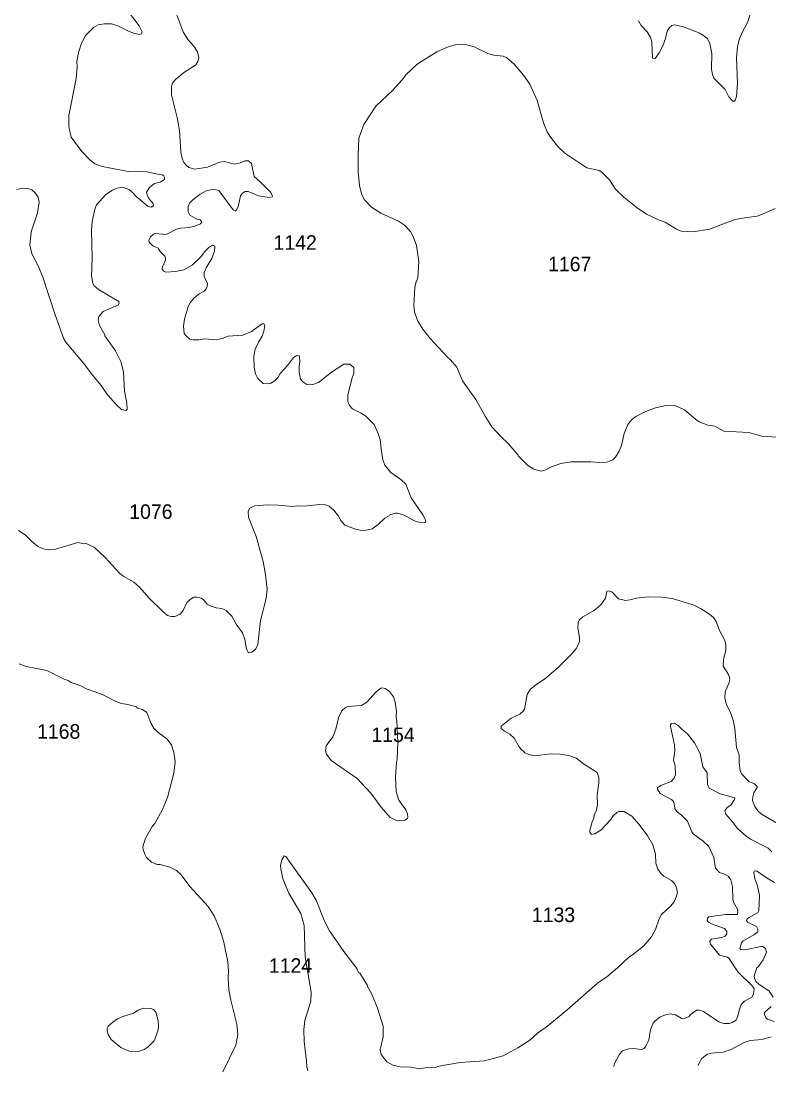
# Model space of a CAD drawing. Header units: kilometres. Extents: x 178.1 to 232.4, y 8228.7 to 8284.8.
# Drawn here: x 188.39 to 196.63, y 8228.91 to 8240.47 of the extents above; entities that cross this region are included whole.
import ezdxf

# ---------------------------------------------------------------- set-up
doc = ezdxf.new("R2010")
doc.units = ezdxf.units.KM
for name, color, linetype in [('1', 7, 'Continuous'), ('2', 7, 'Continuous'), ('21', 7, 'Continuous')]:
    doc.layers.add(name, color=color, linetype=linetype)
doc.styles.add('dgn002', font='dgn002.shx')

msp = doc.modelspace()

# ---------------------------------------------------------------- linework, layer by layer
at = {"layer": '1', "color": 5, "linetype": 'Continuous', "lineweight": 13, "flags": 128}
for points in [[(196.6666, 8229.7282), (196.6209, 8229.7965), (196.5094, 8229.8719), (196.4763, 8229.9008), (196.4596, 8229.9362), (196.4582, 8229.9646), (196.4877, 8230.0529), (196.504, 8230.0668), (196.5542, 8230.1392), (196.591, 8230.2228), (196.5815, 8230.265), (196.554, 8230.2867), (196.5293, 8230.2873), (196.357, 8230.2477), (196.3085, 8230.2513), (196.2989, 8230.2643), (196.3167, 8230.3249), (196.3315, 8230.343), (196.4546, 8230.4149), (196.496, 8230.4485), (196.4989, 8230.478), (196.481, 8230.506), (196.3851, 8230.5539), (196.3714, 8230.572), (196.3798, 8230.5888), (196.4061, 8230.6086), (196.4963, 8230.6547), (196.5087, 8230.6769), (196.5155, 8230.8476), (196.4931, 8230.9539), (196.4627, 8231.0296), (196.4533, 8231.0986), (196.4569, 8231.1132), (196.4837, 8231.1193), (196.6007, 8231.0382), (196.6817, 8230.9888)], [(196.677, 8229.4623), (196.6019, 8229.4882), (196.5895, 8229.4995), (196.5702, 8229.5374), (196.572, 8229.5596), (196.6456, 8229.6246)], [(195.8379, 8228.9781), (195.8828, 8229.0532), (195.9365, 8229.0969), (195.9851, 8229.1134), (196.1166, 8229.1236), (196.2029, 8229.1549), (196.3485, 8229.2307), (196.4129, 8229.2533), (196.546, 8229.262), (196.6434, 8229.2929)]]:
    msp.add_lwpolyline(points, dxfattribs=at)
at = {"layer": '2', "color": 3, "linetype": 'Continuous', "lineweight": 0, "flags": 128}
for points in [[(188.7692, 8237.2344), (188.863, 8236.9715), (188.8866, 8236.9331), (189.0999, 8236.6808), (189.1636, 8236.5877), (189.2739, 8236.4577), (189.3449, 8236.3555), (189.445, 8236.2387), (189.4983, 8236.1936), (189.5497, 8236.1835), (189.5613, 8236.1961), (189.558, 8236.2616), (189.5315, 8236.396), (189.5186, 8236.6072), (189.4924, 8236.7191), (189.4317, 8236.8377), (189.3164, 8237.002), (189.3158, 8237.0147), (189.2569, 8237.1182), (189.2421, 8237.1759), (189.2485, 8237.2161), (189.2975, 8237.2694), (189.4667, 8237.3434), (189.474, 8237.3667), (189.4687, 8237.3798), (189.2465, 8237.5119), (189.1955, 8237.5582), (189.1813, 8237.5814), (189.1682, 8237.6606), (189.1746, 8237.8571), (189.1663, 8238.1666), (189.1762, 8238.2597), (189.2042, 8238.3948), (189.2243, 8238.445), (189.3271, 8238.5577), (189.399, 8238.6047), (189.45, 8238.6263), (189.4999, 8238.6371), (189.5201, 8238.6357), (189.58, 8238.6123), (189.6162, 8238.5841), (189.659, 8238.5365), (189.7903, 8238.4253), (189.8277, 8238.4177), (189.8502, 8238.437), (189.8481, 8238.4598), (189.8001, 8238.514), (189.7787, 8238.5535), (189.7723, 8238.5829), (189.8057, 8238.6362), (189.8627, 8238.68), (189.9218, 8238.6951), (189.9707, 8238.7238), (189.9711, 8238.7468), (189.9619, 8238.7635), (189.9438, 8238.7743), (189.8932, 8238.7811), (189.777, 8238.8085), (189.5746, 8238.8109), (189.2846, 8238.8659), (189.204, 8238.8961), (189.1454, 8238.9429), (189.0613, 8239.0319), (188.943, 8239.1867), (188.9188, 8239.3065), (188.9179, 8239.4283), (188.9983, 8239.8334), (189.0099, 8239.963), (189.0084, 8240.0216), (189.0246, 8240.1198), (189.0567, 8240.2205), (189.1021, 8240.3073), (189.1911, 8240.3935), (189.2426, 8240.4223), (189.3069, 8240.4364), (189.389, 8240.4362), (189.4648, 8240.4098), (189.5822, 8240.3495), (189.6427, 8240.3275), (189.6989, 8240.3164), (189.719, 8240.3239), (189.7237, 8240.3456), (189.6913, 8240.4134), (189.5541, 8240.595)], [(190.0999, 8240.5518), (190.1754, 8240.3472), (190.2261, 8240.2625), (190.2937, 8240.1895), (190.3332, 8240.1278), (190.3497, 8240.0593), (190.3372, 8240.0197), (190.3123, 8239.9811), (190.1963, 8239.9073), (190.0953, 8239.8264), (190.0602, 8239.7829), (190.0471, 8239.7441), (190.0477, 8239.6546), (190.1109, 8239.4034), (190.1343, 8239.2621), (190.1523, 8239.0248), (190.1647, 8238.9552), (190.1819, 8238.9096), (190.2076, 8238.8785), (190.2373, 8238.855), (190.3037, 8238.8367), (190.4453, 8238.8579), (190.5776, 8238.9123)], [(196.4152, 8240.5556), (196.3875, 8240.4568), (196.3244, 8240.3403), (196.2925, 8240.2633), (196.2738, 8240.1829), (196.2639, 8240.0571), (196.272, 8239.7795), (196.2608, 8239.6346), (196.2515, 8239.6023), (196.2394, 8239.5848), (196.2225, 8239.5843), (196.1784, 8239.6333), (196.1396, 8239.7142), (196.0141, 8239.8358), (195.9973, 8239.8769), (195.9858, 8239.936), (195.9906, 8240.1072), (195.9682, 8240.2203), (195.9424, 8240.2722), (195.8595, 8240.3323), (195.6685, 8240.4048), (195.5808, 8240.4229), (195.5529, 8240.4166), (195.5254, 8240.3942), (195.5001, 8240.3542), (195.4804, 8240.2725), (195.4529, 8240.1942), (195.412, 8240.1151), (195.3678, 8240.0525), (195.339, 8240.0581), (195.3306, 8240.2366), (195.3174, 8240.2857), (195.2799, 8240.347), (195.2138, 8240.4167), (195.184, 8240.4667)], [(194.1408, 8239.3461), (194.0708, 8239.5918), (193.9899, 8239.7694), (193.9179, 8239.8708), (193.8158, 8239.9925), (193.7356, 8240.0594), (193.6958, 8240.0803), (193.5918, 8240.091), (193.526, 8240.1076), (193.3771, 8240.1802), (193.2819, 8240.2088), (193.2138, 8240.2109), (193.148, 8240.1994), (193.0828, 8240.1797), (192.9657, 8240.1279), (192.7513, 8239.9903), (192.6279, 8239.8767), (192.5834, 8239.8176), (192.4835, 8239.7062), (192.2955, 8239.5293), (192.1641, 8239.3276), (192.1079, 8239.1789), (192.1011, 8238.9896), (192.1029, 8238.8058), (192.1158, 8238.6568), (192.139, 8238.5666), (192.1675, 8238.5021), (192.247, 8238.4168), (192.3499, 8238.3512), (192.5461, 8238.2633), (192.6097, 8238.2192), (192.6762, 8238.1506), (192.7052, 8238.0958), (192.743, 8237.997), (192.7694, 8237.8154), (192.7565, 8237.645), (192.7465, 8237.608), (192.7395, 8237.602), (192.725, 8237.5355), (192.7135, 8237.336), (192.7217, 8237.2663), (192.7551, 8237.1729), (192.8135, 8237.0775), (192.8945, 8236.9733), (193.0844, 8236.767), (193.1183, 8236.7378), (193.1854, 8236.6593), (193.2495, 8236.5071), (193.3936, 8236.3011), (193.4973, 8236.1183), (193.5726, 8236.0026), (193.6693, 8235.8941), (193.7524, 8235.8188), (193.8618, 8235.6896), (193.8643, 8235.6799), (193.9622, 8235.5795), (194.0342, 8235.5378), (194.1151, 8235.5151), (194.1543, 8235.524), (194.2293, 8235.5609), (194.3316, 8235.5987), (194.4436, 8235.6167), (194.6597, 8235.6184), (194.7527, 8235.6088), (194.8362, 8235.6121), (194.9033, 8235.6391), (194.9312, 8235.6685), (194.973, 8235.7348), (194.9985, 8235.7961), (195.0259, 8235.9291), (195.0656, 8236.0284), (195.1083, 8236.0791), (195.1568, 8236.1143), (195.2648, 8236.17), (195.3702, 8236.211), (195.4875, 8236.2382), (195.5728, 8236.2391), (195.6025, 8236.2305), (195.6894, 8236.1881), (195.8098, 8236.0851), (195.8537, 8236.0565), (195.9489, 8236.0204), (196.0258, 8236.0084), (196.124, 8235.9546), (196.3998, 8235.9412), (196.5421, 8235.8986), (196.7073, 8235.8883)], [(194.2085, 8239.1981), (194.1801, 8239.2481), (194.1408, 8239.3461)], [(194.7518, 8238.8219), (194.6153, 8238.8526), (194.3743, 8239.0127), (194.2937, 8239.0898), (194.2085, 8239.1981)], [(190.9269, 8238.8973), (190.959, 8238.7544), (191.0284, 8238.6943), (191.1414, 8238.5814), (191.1577, 8238.5377), (191.1555, 8238.5304), (191.1227, 8238.5238), (191.0043, 8238.5438), (190.8904, 8238.5909), (190.8597, 8238.5909), (190.8274, 8238.573), (190.8082, 8238.5415), (190.7806, 8238.4204), (190.7566, 8238.376), (190.7257, 8238.3888), (190.568, 8238.6013), (190.544, 8238.6093), (190.4953, 8238.6126), (190.431, 8238.5969), (190.3625, 8238.5595), (190.2834, 8238.4999), (190.2514, 8238.4659), (190.2325, 8238.424), (190.2314, 8238.3684), (190.2491, 8238.332), (190.328, 8238.2877), (190.3638, 8238.2776), (190.3824, 8238.2562), (190.3668, 8238.2346), (190.3064, 8238.2077), (190.2412, 8238.193), (190.1491, 8238.1879), (190.1044, 8238.1768), (189.9891, 8238.1159), (189.8687, 8238.1301), (189.8494, 8238.122), (189.8166, 8238.0935), (189.797, 8238.0504), (189.8034, 8238.0332), (189.8442, 8237.9917), (189.9024, 8237.9684), (189.9239, 8237.9308), (189.9754, 8237.8806), (189.9825, 8237.8582), (189.9809, 8237.8341), (189.9487, 8237.7613), (189.945, 8237.7364), (189.9636, 8237.7149), (189.9839, 8237.7043), (190.0913, 8237.7097), (190.1818, 8237.7278), (190.2768, 8237.7821), (190.3756, 8237.8748), (190.4114, 8237.9283), (190.4539, 8237.972), (190.4985, 8237.9999), (190.5256, 8237.9885), (190.5214, 8237.9359), (190.4911, 8237.8523), (190.4282, 8237.7522), (190.407, 8237.6985), (190.4059, 8237.6554), (190.4432, 8237.5804), (190.4399, 8237.545), (190.429, 8237.5186), (190.4055, 8237.4951), (190.352, 8237.4661), (190.2964, 8237.4203), (190.2549, 8237.3656), (190.233, 8237.3255), (190.1918, 8237.1867), (190.179, 8237.1096), (190.1885, 8237.03), (190.2085, 8237.0015), (190.2498, 8236.9669), (190.288, 8236.9584), (190.3476, 8236.9576), (190.4148, 8236.97), (190.5407, 8236.9601), (190.606, 8236.9746), (190.6725, 8236.9994), (190.8312, 8237.0088), (190.9328, 8237.0493), (190.9424, 8237.0618), (191.0454, 8237.135), (191.0621, 8237.1375), (191.0756, 8237.1145), (191.0654, 8237.0542), (191.045, 8236.9977), (191.0046, 8236.9331), (190.9688, 8236.8547), (190.9522, 8236.7812), (190.9556, 8236.6546), (190.9732, 8236.5858), (190.9993, 8236.5343)], [(190.5776, 8238.9123), (190.6325, 8238.9188), (190.7422, 8238.8925), (190.8047, 8238.9065), (190.8536, 8238.9269)], [(190.8536, 8238.9269), (190.8934, 8238.9266), (190.9269, 8238.8973)], [(196.6896, 8238.405), (196.5497, 8238.3401), (196.4892, 8238.3187), (196.3753, 8238.3061), (196.2436, 8238.2812), (195.9646, 8238.176), (195.7843, 8238.1452), (195.6539, 8238.155), (195.604, 8238.1778), (195.4776, 8238.2533), (195.4103, 8238.2766), (195.2737, 8238.343), (195.1682, 8238.4103), (195.025, 8238.5266), (194.9332, 8238.6164), (194.8663, 8238.7179), (194.7815, 8238.8031), (194.7518, 8238.8219)], [(188.347, 8238.6122), (188.4089, 8238.6261), (188.4682, 8238.6238), (188.51, 8238.6106), (188.5435, 8238.5785), (188.5804, 8238.5279), (188.5919, 8238.4751), (188.5725, 8238.3573)], [(188.5725, 8238.3573), (188.5033, 8238.1459), (188.4883, 8237.9951), (188.5144, 8237.899), (188.5865, 8237.7639)], [(188.5865, 8237.7639), (188.6344, 8237.6487), (188.7692, 8237.2344)], [(191.2436, 8236.5901), (191.323, 8236.6759), (191.3881, 8236.7636), (191.4256, 8236.787), (191.4514, 8236.7827), (191.4574, 8236.7705), (191.4607, 8236.7126), (191.4511, 8236.6737), (191.4527, 8236.6071), (191.4659, 8236.5262), (191.4934, 8236.498), (191.5374, 8236.4692), (191.5803, 8236.4631), (191.6033, 8236.4662), (191.6633, 8236.4909), (191.8093, 8236.6021), (191.9427, 8236.6898), (192.0107, 8236.6918), (192.0534, 8236.6547), (192.0517, 8236.5921), (192.0303, 8236.5315), (191.986, 8236.351), (191.9878, 8236.2813), (192.0054, 8236.2365), (192.0382, 8236.2001), (192.1275, 8236.1568), (192.1861, 8236.1192), (192.2788, 8236.0267), (192.3217, 8235.9297), (192.3426, 8235.862), (192.353, 8235.7585), (192.3743, 8235.6407), (192.3958, 8235.5808), (192.459, 8235.5014), (192.5714, 8235.4232), (192.6242, 8235.3714), (192.6832, 8235.22), (192.813, 8235.0356), (192.8384, 8234.9882), (192.8448, 8234.9584), (192.8358, 8234.9501), (192.8096, 8234.9455), (192.7668, 8234.9518), (192.7223, 8234.9682), (192.6054, 8235.0323), (192.5349, 8235.0518), (192.51, 8235.0523), (192.4504, 8235.0356), (192.445, 8235.0265), (192.3942, 8234.9963), (192.3212, 8234.9268), (192.2564, 8234.8816), (192.1874, 8234.8649), (192.1413, 8234.8615), (192.0701, 8234.875), (191.9532, 8234.921), (191.9111, 8234.9707), (191.8834, 8235.0184), (191.8333, 8235.0847), (191.7824, 8235.1292), (191.7423, 8235.1429), (191.6744, 8235.1495), (191.506, 8235.1299), (191.427, 8235.133), (191.3809, 8235.1265), (191.2196, 8235.1412), (191.103, 8235.1428), (190.9655, 8235.1329), (190.9075, 8235.1061), (190.8915, 8235.0672), (190.895, 8235.0101), (190.9787, 8234.7966), (191.0571, 8234.5222), (191.079, 8234.3982), (191.0988, 8234.2162), (191.0884, 8234.1139), (191.0279, 8233.8715), (190.9982, 8233.6096), (190.9742, 8233.5615), (190.9325, 8233.5234), (190.896, 8233.5167), (190.8735, 8233.5562), (190.8562, 8233.6644), (190.8271, 8233.7372), (190.7601, 8233.8322), (190.7107, 8233.9196), (190.651, 8233.9833), (190.6022, 8234.0023), (190.5403, 8234.0103), (190.4721, 8234.0327), (190.4405, 8234.053), (190.3997, 8234.0987), (190.3752, 8234.116), (190.3307, 8234.1271), (190.294, 8234.1276)], [(191.1828, 8236.5092), (191.2201, 8236.5481), (191.2436, 8236.5901)], [(190.9993, 8236.5343), (191.0552, 8236.4795), (191.1037, 8236.4762), (191.1418, 8236.4825), (191.1828, 8236.5092)], [(190.0444, 8233.9151), (190.0055, 8233.9262), (189.9529, 8233.9694), (189.798, 8234.1195), (189.6991, 8234.2348), (189.6321, 8234.2919), (189.5249, 8234.3553), (189.4813, 8234.3902), (189.3173, 8234.5656), (189.1956, 8234.6794), (189.1094, 8234.7194), (189.0918, 8234.7168), (189.0195, 8234.7282), (188.7728, 8234.6583), (188.6995, 8234.6491), (188.6354, 8234.6604), (188.5749, 8234.6907), (188.51, 8234.7424), (188.4374, 8234.8131), (188.3647, 8234.863)], [(190.294, 8234.1276), (190.2516, 8234.103), (190.215, 8234.0698), (190.1748, 8233.9803), (190.1427, 8233.9405)], [(194.0395, 8232.3845), (193.9808, 8232.3974), (193.9358, 8232.4169), (193.9214, 8232.4352), (193.8967, 8232.4491), (193.8714, 8232.4809), (193.8166, 8232.5778), (193.769, 8232.6223), (193.712, 8232.6545), (193.675, 8232.6857), (193.6753, 8232.7086), (193.7837, 8232.7984), (193.8792, 8232.84), (193.9162, 8232.8742), (193.9312, 8232.8978), (193.9598, 8233.0597), (193.994, 8233.1116), (194.0561, 8233.164), (194.1516, 8233.2259), (194.3008, 8233.3544), (194.4476, 8233.5029), (194.5022, 8233.5688), (194.5341, 8233.6398), (194.5341, 8233.6865), (194.5191, 8233.791), (194.5209, 8233.8494), (194.5326, 8233.8754), (194.5734, 8233.9117), (194.6966, 8233.9827), (194.7685, 8234.0427), (194.8202, 8234.1192), (194.8378, 8234.1919), (194.8546, 8234.1994), (194.8897, 8234.1862), (194.9638, 8234.109), (195.0409, 8234.0929), (195.1131, 8234.1015), (195.1601, 8234.1158), (195.2918, 8234.1322), (195.4386, 8234.1289), (195.5551, 8234.1123), (195.7843, 8234.0452), (195.8684, 8234.0047), (195.964, 8233.9427), (196.0083, 8233.9056), (196.0394, 8233.8597), (196.074, 8233.7615), (196.129, 8233.6609), (196.1435, 8233.6128), (196.1452, 8233.5464), (196.1204, 8233.4398), (196.1174, 8233.3695), (196.1745, 8233.2769), (196.1879, 8233.2326), (196.1803, 8233.1888), (196.139, 8233.0861), (196.134, 8233.0184), (196.1531, 8232.9452), (196.1952, 8232.8602), (196.2279, 8232.7614), (196.2426, 8232.6858), (196.2639, 8232.4732), (196.2903, 8232.3895), (196.2903, 8232.3062), (196.3017, 8232.223), (196.3216, 8232.1802), (196.3989, 8232.0996), (196.4602, 8232.0742), (196.4893, 8232.0461), (196.4904, 8232.0359), (196.4544, 8231.9779), (196.4418, 8231.9332), (196.4402, 8231.8938), (196.4645, 8231.8253), (196.4966, 8231.7778), (196.5371, 8231.7423), (196.7573, 8231.6117)], [(190.1427, 8233.9405), (190.0841, 8233.9164), (190.0444, 8233.9151)], [(190.6115, 8228.9059), (190.6125, 8228.908), (190.7544, 8229.2002), (190.776, 8229.3175), (190.7678, 8229.432), (190.7022, 8229.694), (190.6789, 8229.8113), (190.6707, 8229.9459), (190.6757, 8230.014), (190.6658, 8230.116), (190.6228, 8230.334), (190.58, 8230.4754), (190.5177, 8230.623), (190.4514, 8230.7256), (190.2521, 8230.9423), (190.1518, 8231.0794), (190.1023, 8231.1221), (190.0295, 8231.1587), (189.9225, 8231.1873), (189.8885, 8231.1895), (189.8278, 8231.2151), (189.7739, 8231.2655), (189.7534, 8231.3024), (189.7366, 8231.3548), (189.7343, 8231.3834), (189.7605, 8231.4787), (189.8356, 8231.606), (189.8655, 8231.6397), (189.9495, 8231.7943), (190.0054, 8231.926), (190.0721, 8232.1922), (190.0881, 8232.3173), (190.075, 8232.4198), (190.0483, 8232.5026), (189.9975, 8232.5701), (189.9031, 8232.6405), (189.8533, 8232.6865), (189.8193, 8232.741), (189.7766, 8232.8595), (189.7285, 8232.8943), (189.6755, 8232.9094), (189.662, 8232.9205), (189.5661, 8232.9485), (189.4994, 8232.9583), (189.4215, 8232.9867), (189.288, 8233.0572), (189.1193, 8233.1165), (189.0501, 8233.1524), (188.9462, 8233.1898), (188.9106, 8233.2121), (188.8664, 8233.2256), (188.6756, 8233.3223), (188.4499, 8233.3655), (188.3726, 8233.3942)], [(192.5306, 8232.3438), (192.5224, 8232.3123), (192.5127, 8232.1479), (192.5176, 8231.9925), (192.5467, 8231.895), (192.6258, 8231.7889), (192.6445, 8231.7449), (192.6491, 8231.7075), (192.6452, 8231.693), (192.6161, 8231.6755), (192.5353, 8231.6701), (192.453, 8231.705), (192.3553, 8231.8193), (192.2411, 8231.9713), (192.0896, 8232.134), (191.8038, 8232.3312), (191.7532, 8232.4019), (191.7424, 8232.4383), (191.7487, 8232.4933), (191.8219, 8232.5913), (191.8559, 8232.6779), (191.8841, 8232.803), (191.9206, 8232.8782), (191.9569, 8232.9096), (191.9892, 8232.9256), (192.1367, 8232.9372), (192.1966, 8232.9719), (192.2987, 8233.0887), (192.3487, 8233.1267), (192.3652, 8233.1313), (192.3974, 8233.1232), (192.4467, 8233.0919), (192.4897, 8233.032), (192.5073, 8232.9749), (192.524, 8232.8754), (192.5209, 8232.8063), (192.5274, 8232.7701), (192.5389, 8232.5272), (192.5306, 8232.3438)], [(196.6514, 8231.3261), (196.6122, 8231.3692), (196.415, 8231.4649), (196.373, 8231.4948), (196.2684, 8231.5881), (196.2194, 8231.6567), (196.1452, 8231.74), (196.1357, 8231.7784), (196.1614, 8231.8159), (196.1989, 8231.842), (196.2416, 8231.9022), (196.2436, 8231.9213), (196.0838, 8231.9671), (195.9616, 8232.0285), (195.9446, 8232.069), (195.9395, 8232.1975), (195.8938, 8232.2633), (195.8622, 8232.4082), (195.7994, 8232.5267), (195.7223, 8232.6245), (195.6675, 8232.6679), (195.6246, 8232.7138), (195.5814, 8232.7408), (195.5493, 8232.7392), (195.5367, 8232.7294), (195.5349, 8232.7062), (195.5824, 8232.5027), (195.5825, 8232.4344), (195.5694, 8232.3342), (195.5873, 8232.2683), (195.5907, 8232.1775), (195.5771, 8232.139), (195.5431, 8232.1), (195.4303, 8232.0586), (195.3933, 8232.0305), (195.3918, 8232.0166), (195.4246, 8231.9681), (195.5476, 8231.9048), (195.5687, 8231.8793), (195.5818, 8231.8404), (195.5846, 8231.8012), (195.61, 8231.7659), (195.6593, 8231.7313), (195.7222, 8231.6665), (195.7715, 8231.5487)], [(194.3193, 8232.4023), (194.227, 8232.404), (194.0395, 8232.3845)], [(194.7284, 8232.1993), (194.5899, 8232.2888), (194.5006, 8232.3561), (194.4193, 8232.3872), (194.3193, 8232.4023)], [(191.5464, 8228.9189), (191.5354, 8228.9669), (191.5333, 8229.0257), (191.5055, 8229.2397), (191.5037, 8229.3727), (191.5152, 8229.4707), (191.5807, 8229.6842), (191.5825, 8229.7835), (191.5169, 8230.1694), (191.5055, 8230.5163), (191.4707, 8230.6493), (191.3377, 8230.8739), (191.2715, 8231.0286), (191.2488, 8231.1418), (191.2486, 8231.1767), (191.2629, 8231.2406), (191.2869, 8231.2831), (191.3073, 8231.2765), (191.5921, 8230.8771), (191.6401, 8230.7942), (191.7294, 8230.5631), (191.7848, 8230.4591), (191.9422, 8230.2293), (192.0854, 8230.0423), (192.1065, 8229.9993), (192.118, 8229.9911), (192.1994, 8229.8631), (192.2034, 8229.8462), (192.2524, 8229.7605), (192.3153, 8229.6084), (192.3759, 8229.4109), (192.3761, 8229.2937), (192.3448, 8229.1541), (192.3532, 8229.0978), (192.4152, 8229.0174), (192.4824, 8228.9806), (192.5647, 8228.9623), (192.6792, 8228.959), (192.7806, 8228.9393), (192.8754, 8228.9589), (192.9504, 8228.9559), (192.9868, 8228.9686), (193.2244, 8229.01), (193.4917, 8229.0267), (193.6956, 8229.0824), (193.859, 8229.1713), (193.9888, 8229.257), (194.0751, 8229.3315), (194.1696, 8229.398), (194.3956, 8229.5861), (194.7336, 8229.8843), (194.8345, 8229.9523), (194.9531, 8230.0514), (195.0772, 8230.1703), (195.1202, 8230.1957), (195.2389, 8230.2893), (195.3288, 8230.3926), (195.37, 8230.4749), (195.4115, 8230.5907), (195.439, 8230.6388), (195.5352, 8230.7288), (195.5761, 8230.7767), (195.6003, 8230.8298), (195.612, 8230.8805), (195.599, 8230.945), (195.5798, 8230.9797), (195.5492, 8231.0133), (195.4645, 8231.0585), (195.4343, 8231.0856), (195.3981, 8231.1366), (195.3736, 8231.2018), (195.3718, 8231.3005), (195.3419, 8231.4032), (195.2878, 8231.5003), (195.1907, 8231.6289), (195.1131, 8231.719), (195.0285, 8231.7701), (194.9685, 8231.77), (194.945, 8231.7582), (194.9075, 8231.7225), (194.8753, 8231.6787), (194.7703, 8231.5675), (194.7038, 8231.5246), (194.6666, 8231.5185), (194.6477, 8231.5448), (194.6477, 8231.5651), (194.675, 8231.6587), (194.693, 8231.6982), (194.6985, 8231.7301), (194.7201, 8231.7792), (194.7333, 8231.8399), (194.7316, 8231.9543), (194.7482, 8232.0868), (194.7496, 8232.1447), (194.7284, 8232.1993)], [(195.7715, 8231.5487), (195.7876, 8231.5241), (195.8973, 8231.4455), (195.9588, 8231.3856), (196.0134, 8231.2656)], [(196.0134, 8231.2656), (196.0323, 8231.1495), (196.0769, 8231.1017)], [(196.0769, 8231.1017), (196.1305, 8231.0822), (196.17, 8231.0591), (196.1992, 8231.0189), (196.2178, 8230.9474), (196.2218, 8230.8068), (196.2298, 8230.7723), (196.2719, 8230.6961), (196.2785, 8230.6717), (196.2718, 8230.6365), (196.143, 8230.6378), (195.9595, 8230.6112), (195.9425, 8230.596), (195.94, 8230.5737), (195.9534, 8230.5537), (195.9868, 8230.5364), (196.1316, 8230.4848), (196.157, 8230.4526), (196.157, 8230.4249), (196.1369, 8230.401), (196.0982, 8230.3863), (195.986, 8230.3661), (195.9698, 8230.3438), (195.9773, 8230.3125), (196.0771, 8230.1894), (196.1628, 8230.1671), (196.1774, 8230.156), (196.2764, 8230.0063), (196.4381, 8229.8485), (196.4562, 8229.8194), (196.4484, 8229.7632), (196.4294, 8229.7289), (196.3523, 8229.6831), (196.3156, 8229.6491), (196.3011, 8229.6199), (196.2738, 8229.511), (196.2586, 8229.476), (196.2161, 8229.4496), (196.1816, 8229.438), (196.1236, 8229.4394), (196.0695, 8229.4587), (195.9013, 8229.5705), (195.8533, 8229.5876), (195.8218, 8229.586), (195.7569, 8229.5399), (195.7405, 8229.5157), (195.6974, 8229.4975), (195.6601, 8229.4956), (195.5906, 8229.5332), (195.5329, 8229.5464), (195.4696, 8229.5319), (195.4204, 8229.509), (195.3637, 8229.466), (195.3455, 8229.4413), (195.3181, 8229.3745), (195.2989, 8229.2562), (195.2661, 8229.1901), (195.246, 8229.1659), (195.2171, 8229.1548), (195.1265, 8229.1629), (195.0779, 8229.161), (195.0093, 8229.1371), (194.9739, 8229.1027), (194.919, 8228.9976), (194.9132, 8228.9654)], [(189.6293, 8229.5531), (189.6823, 8229.5859), (189.7402, 8229.607), (189.8204, 8229.6055), (189.8518, 8229.5918), (189.8747, 8229.5645), (189.902, 8229.4702), (189.9037, 8229.4049), (189.8968, 8229.355), (189.856, 8229.2492), (189.7929, 8229.1836), (189.7467, 8229.153), (189.6854, 8229.1309), (189.5812, 8229.1353), (189.4913, 8229.1745), (189.3844, 8229.2646), (189.3512, 8229.3182), (189.3392, 8229.3596), (189.3409, 8229.3819), (189.3524, 8229.4081), (189.4021, 8229.4551), (189.4544, 8229.4888), (189.5144, 8229.5154), (189.6293, 8229.5531)]]:
    msp.add_lwpolyline(points, dxfattribs=at)

# ---------------------------------------------------------------- texts
at = {"layer": '21', "color": 7, "linetype": 'Continuous', "lineweight": 0, "style": 'dgn002'}
for s, p in [('1142', (191.1703, 8237.9493)), ('1167', (194.1899, 8237.7129)), ('1076', (189.583, 8234.9895)), ('1168', (188.5691, 8232.5714)), ('1154', (192.2464, 8232.5349)), ('1133', (194.0115, 8230.5545)), ('1124', (191.119, 8229.9968))]:
    msp.add_text(s, height=0.16, dxfattribs=at).set_placement(p)

doc.saveas('drawing.dxf')
